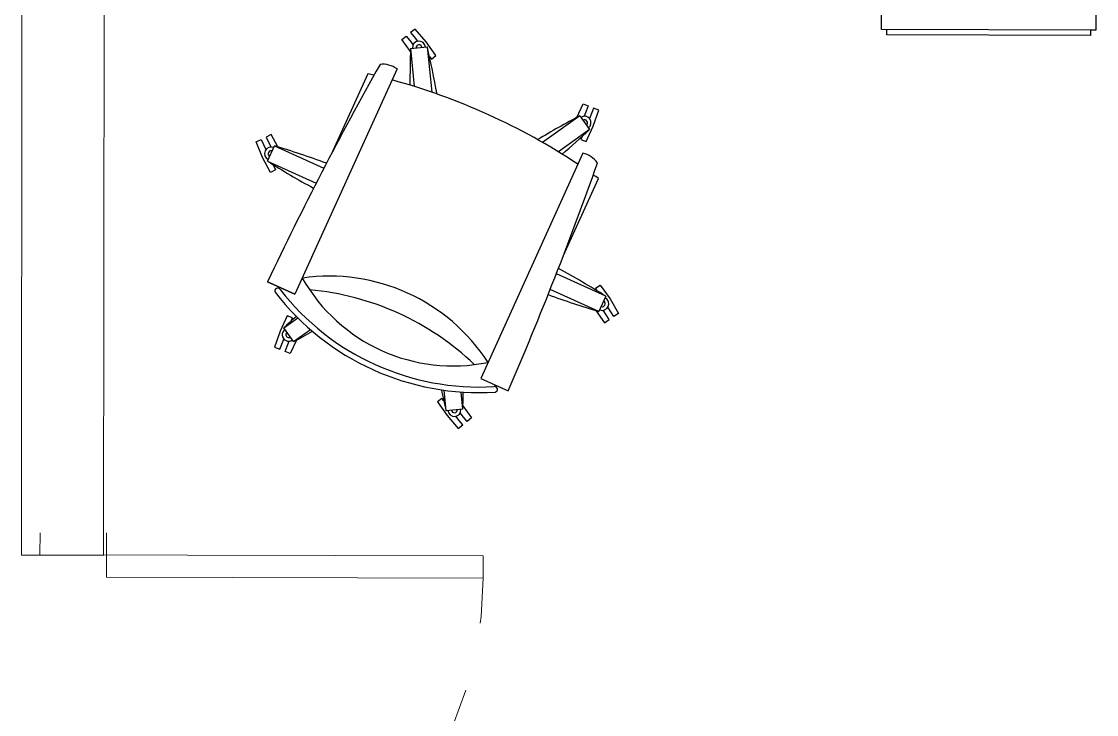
# Model space of a CAD drawing. Header units: inches. Extents: x 164.3 to 247.9, y 15.6 to 56.7.
# Drawn here: x 211.663 to 213.238, y 28.074 to 29.088 of the extents above; entities that cross this region are included whole.
import ezdxf

# ---------------------------------------------------------------- set-up
doc = ezdxf.new("R2010")
doc.units = ezdxf.units.IN
doc.header["$MEASUREMENT"] = 0
doc.linetypes.add('DASHED', pattern=[0.75, 0.5, -0.25])
doc.layers.get('0').update_dxf_attribs({"lineweight": 0})
doc.layers.add('7', color=4, linetype='Continuous', lineweight=5)
doc.layers.add('WALL 1 100', color=250, linetype='Continuous', lineweight=9)
doc.layers.add('DOOR WINDOW 1 100', color=7, linetype='Continuous', lineweight=5, true_color=0x666666)

msp = doc.modelspace()

# ---------------------------------------------------------------- linework, layer by layer
at = {"color": 7, "linetype": 'ByBlock', "lineweight": -2}
for p, q in [((213.2376, 29.4682), (213.2366, 29.0758)), ((212.9227, 29.0766), (212.9229, 29.1471)), ((212.2202, 29.062), (212.2267, 29.0671)), ((212.2267, 29.0671), (212.2318, 29.0606)), ((212.2396, 29.0773), (212.2331, 29.0722)), ((212.2331, 29.0722), (212.2382, 29.0657)), ((212.2382, 29.0657), (212.2432, 29.0595)), ((212.2559, 29.0587), (212.2396, 29.0773)), ((213.2366, 29.0758), (212.9227, 29.0766)), ((212.9306, 29.0687), (212.9306, 29.0765)), ((213.2288, 29.068), (212.9306, 29.0687)), ((213.2366, 29.0758), (213.2288, 29.0758)), ((213.2288, 29.0758), (213.2288, 29.068)), ((212.2327, 29.0443), (212.2202, 29.062)), ((212.2318, 29.0606), (212.2367, 29.0544)), ((212.2329, 29.049), (212.2575, 29.0515)), ((212.2329, 29.049), (212.2384, 28.9933)), ((212.2702, 29.0385), (212.2559, 29.0587)), ((212.2575, 29.0515), (212.264, 28.9849)), ((212.2607, 29.0372), (212.2637, 29.0334)), ((212.2637, 29.0334), (212.2702, 29.0385)), ((212.2133, 29.0189), (212.0637, 28.6891)), ((212.1704, 29.0117), (212.1188, 28.8979)), ((212.4765, 28.948), (212.4856, 28.9677)), ((212.4856, 28.9677), (212.4932, 28.9647)), ((212.4902, 28.957), (212.4872, 28.9496)), ((212.4932, 28.9647), (212.4902, 28.957)), ((212.4978, 28.9539), (212.4949, 28.9466)), ((212.5009, 28.9616), (212.4978, 28.9539)), ((212.5005, 28.9351), (212.5085, 28.9585)), ((212.5085, 28.9585), (212.5009, 28.9616)), ((212.4807, 28.9502), (212.4263, 28.9113)), ((212.4807, 28.9502), (212.4951, 28.9301)), ((212.029, 28.9227), (212.0216, 28.9192)), ((212.0387, 28.9048), (212.029, 28.9227)), ((212.4951, 28.9301), (212.4495, 28.8975)), ((212.4902, 28.9126), (212.5005, 28.9351)), ((212.0067, 28.9121), (212.0142, 28.9156)), ((212.0163, 28.8893), (212.0067, 28.9121)), ((212.0142, 28.9156), (212.0177, 28.9082)), ((212.0177, 28.9082), (212.0211, 28.901)), ((212.0216, 28.9192), (212.0251, 28.9118)), ((212.0234, 28.8838), (212.0336, 28.9064)), ((212.0251, 28.9118), (212.0286, 28.9046)), ((212.0336, 28.9064), (212.1061, 28.8735)), ((212.4843, 28.9202), (212.4825, 28.9157)), ((212.4825, 28.9157), (212.4902, 28.9126)), ((212.4853, 28.8956), (212.3357, 28.5658)), ((212.028, 28.8675), (212.0163, 28.8893)), ((212.0234, 28.8838), (212.0947, 28.8515)), ((212.0318, 28.8787), (212.0319, 28.8785)), ((212.0319, 28.8785), (212.0354, 28.871)), ((212.0354, 28.871), (212.028, 28.8675)), ((212.4565, 28.7447), (212.5081, 28.8585)), ((212.519, 28.6862), (212.4466, 28.7191)), ((212.0637, 28.6891), (212.0234, 28.7074)), ((212.0234, 28.7074), (212.0637, 28.6891)), ((212.5039, 28.6979), (212.5108, 28.7024)), ((212.5108, 28.7024), (212.5253, 28.6824)), ((212.5088, 28.6637), (212.4375, 28.696)), ((212.5065, 28.6939), (212.5039, 28.6979)), ((212.519, 28.6862), (212.5088, 28.6637)), ((212.5263, 28.6634), (212.522, 28.6701)), ((212.5253, 28.6824), (212.5377, 28.661)), ((212.0522, 28.6574), (212.0419, 28.6349)), ((212.0473, 28.6399), (212.0678, 28.6546)), ((212.0599, 28.6544), (212.0522, 28.6574)), ((212.0581, 28.6499), (212.0599, 28.6544)), ((212.5043, 28.6651), (212.517, 28.6475)), ((212.5194, 28.6589), (212.5151, 28.6656)), ((212.5239, 28.652), (212.5194, 28.6589)), ((212.5308, 28.6565), (212.5263, 28.6634)), ((212.5377, 28.661), (212.5308, 28.6565)), ((212.0617, 28.6198), (212.0473, 28.6399)), ((212.517, 28.6475), (212.5239, 28.652)), ((212.0419, 28.6349), (212.0339, 28.6115)), ((212.0446, 28.6161), (212.0476, 28.6235)), ((212.0617, 28.6198), (212.0863, 28.6374)), ((212.0339, 28.6115), (212.0415, 28.6085)), ((212.0415, 28.6085), (212.0446, 28.6161)), ((212.0492, 28.6054), (212.0523, 28.6131)), ((212.0523, 28.6131), (212.0552, 28.6204)), ((212.0659, 28.6221), (212.0568, 28.6024)), ((212.0568, 28.6024), (212.0492, 28.6054)), ((212.3357, 28.5658), (212.3761, 28.5475)), ((212.2849, 28.5186), (212.282, 28.5487)), ((212.3095, 28.521), (212.3071, 28.546)), ((212.2787, 28.5367), (212.2722, 28.5316)), ((212.2722, 28.5316), (212.2866, 28.5114)), ((212.2817, 28.5329), (212.2787, 28.5367)), ((212.3095, 28.521), (212.2849, 28.5186)), ((212.3107, 28.5094), (212.3057, 28.5157)), ((212.3097, 28.5257), (212.3222, 28.5081)), ((212.2866, 28.5114), (212.3028, 28.4928)), ((212.3042, 28.5043), (212.2993, 28.5106)), ((212.3028, 28.4928), (212.3093, 28.4979)), ((212.3093, 28.4979), (212.3042, 28.5043)), ((212.3158, 28.503), (212.3107, 28.5094)), ((212.3222, 28.5081), (212.3158, 28.503))]:
    msp.add_line(p, q, dxfattribs=at)
for centre, radius, start, end in [((213.7079, 29.0015), 1.4758, 178.1558, 180.2466), ((212.2452, 29.0502), 0.00947, 5.6035, 185.6035), ((212.2452, 29.0502), 0.00412, 5.6035, 185.6035), ((210.8198, 28.7182), 1.4758, 10.3039, 13.0513), ((216.8341, 26.4161), 5.3285, 150.6776, 154.5318), ((212.1923, 28.9906), 0.0352, 53.4418, 96.608), ((211.9586, 28.0958), 0.9401, 76.4209, 76.9776), ((211.9586, 28.0958), 0.9401, 56.4633, 74.7438), ((213.1771, 27.6491), 1.4758, 118.1558, 120.9032), ((212.4879, 28.9402), 0.00947, 305.6035, 125.6035), ((212.4879, 28.9402), 0.00412, 305.6035, 125.6035), ((211.4876, 30.0085), 1.4758, 310.9605, 313.0513), ((211.6034, 27.4947), 1.4758, 69.9286, 73.0513), ((212.0285, 28.8951), 0.00947, 65.6035, 245.6035), ((212.0285, 28.8951), 0.00412, 65.6035, 245.6035), ((212.4778, 28.8611), 0.0352, 34.5991, 77.7653), ((212.8021, 30.1375), 1.4758, 238.1558, 241.1966), ((207.483, 30.6573), 5.3285, 336.6753, 340.5295), ((211.9586, 28.0958), 0.9401, 54.2295, 54.7862), ((211.7404, 27.4326), 1.4758, 58.1558, 61.2785), ((212.1141, 28.4386), 0.277, 32.9857, 98.2214), ((212.2953, 28.8382), 0.254, 209.5947, 281.6124), ((212.0384, 28.6939), 0.00418, 28.5307, 206.9145), ((212.3337, 28.9229), 0.3778, 217.6722, 273.5349), ((212.3337, 28.9229), 0.3696, 217.8963, 273.3107), ((212.0502, 28.2977), 0.3993, 46.2424, 84.9647), ((212.939, 30.0754), 1.4758, 250.0105, 253.0513), ((212.5139, 28.675), 0.00947, 245.6035, 65.6035), ((212.5139, 28.675), 0.00412, 245.6035, 65.6035), ((213.0548, 27.5615), 1.4758, 132.0882, 133.0513), ((212.0545, 28.6299), 0.00947, 125.6035, 305.6035), ((212.0545, 28.6299), 0.00412, 125.6035, 305.6035), ((211.3654, 29.921), 1.4758, 298.1558, 299.3717), ((213.7226, 28.8519), 1.4758, 191.8354, 193.0513), ((210.8345, 28.5685), 1.4758, 358.1558, 359.1189), ((212.356, 28.5499), 0.00418, 284.2926, 102.6764), ((212.2972, 28.5198), 0.00947, 185.6035, 5.6035), ((212.2972, 28.5198), 0.00412, 185.6035, 5.6035)]:
    msp.add_arc(centre, radius, start, end, dxfattribs=at)
at = {"layer": '7', "color": 8, "linetype": 'DASHED', "ltscale": 0.2}
msp.add_arc((211.7875, 28.2748), 0.5517, 269.8762, 359.8762, dxfattribs=at)
at = {"layer": 'DOOR WINDOW 1 100'}
for p, q in [((211.6902, 28.3075), (211.6903, 28.3399)), ((211.7875, 28.2748), (211.7877, 28.3397)), ((211.6902, 28.3075), (212.3393, 28.3061)), ((212.3393, 28.3061), (212.3392, 28.2736)), ((212.3392, 28.2736), (211.7875, 28.2748))]:
    msp.add_line(p, q, dxfattribs=at)
at = {"layer": 'WALL 1 100', "color": 0}
for p, q in [((211.6637, 29.9341), (211.6632, 28.307)), ((211.7846, 29.9341), (211.7835, 28.3068)), ((211.6632, 28.307), (211.7835, 28.307))]:
    msp.add_line(p, q, dxfattribs=at)

doc.saveas('drawing.dxf')
